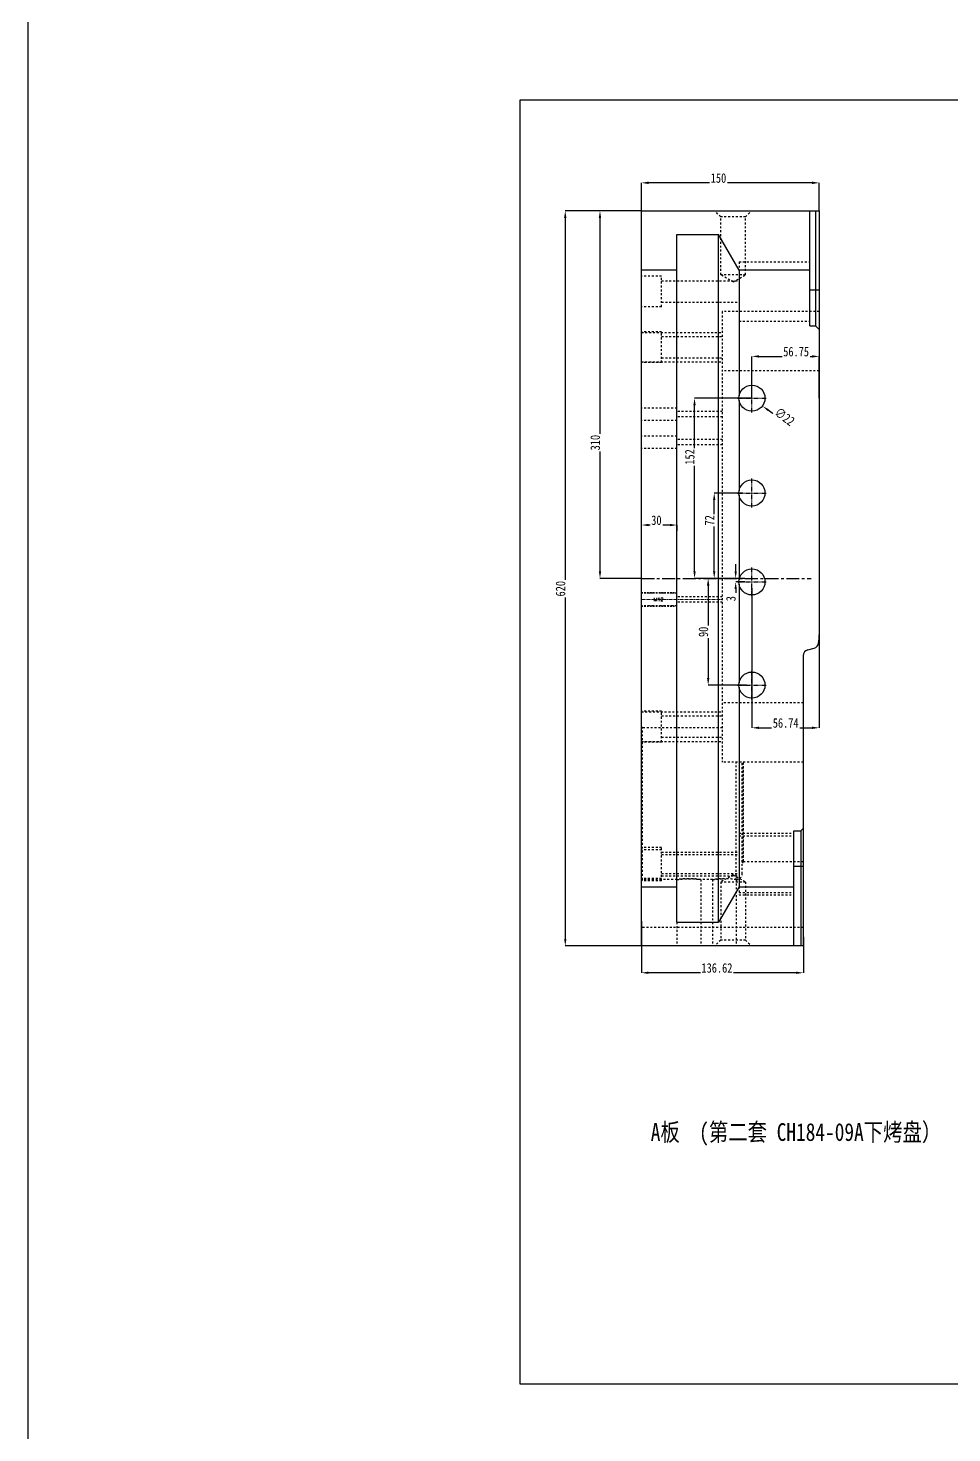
# Model space of a CAD drawing. Header units: millimetres. Extents: x 4797 to 6967, y -10922 to -3169.
# Drawn here: x 4797 to 5577, y -9185 to -8000 of the extents above; entities that cross this region are included whole.
import ezdxf
from ezdxf.enums import TextEntityAlignment as Align

# ---------------------------------------------------------------- set-up
doc = ezdxf.new("R2010")
doc.units = ezdxf.units.MM
doc.header["$LTSCALE"] = 16.335
doc.header["$PDMODE"] = 3
doc.header["$PDSIZE"] = 0.3125
doc.linetypes.add('CENTER', pattern=[0.6, 0.375, -0.075, 0.075, -0.075])
doc.linetypes.add('HIDDEN', pattern=[0.2, 0.1, -0.1])
doc.layers.get('0').update_dxf_attribs({"linetype": 'CONTINUOUS'})
doc.layers.get('Defpoints').update_dxf_attribs({"linetype": 'CONTINUOUS'})
doc.layers.add('DEFAULT_2', color=8, linetype='HIDDEN')
doc.layers.add('screw', color=33, linetype='CONTINUOUS', lineweight=13)
doc.styles.get("Standard").update_dxf_attribs({"font": 'txt', "width": 0.8})
doc.styles.add('TXT', font='txt.shx', dxfattribs={"bigfont": 'gbcbig.shx'})
doc.dimstyles.new('ISO-25', dxfattribs={"dimtxt": 8, "dimasz": 6, "dimexe": 0, "dimexo": 0, "dimgap": 0, "dimtad": 1, "dimdsep": 46, "dimtxsty": 'Standard', "dimcen": 0, "dimclrd": 4, "dimclre": 4, "dimclrt": 6, "dimazin": 0, "dimtfac": 1, "dimtofl": 0, "dimtmove": 0, "dimatfit": 3, "dimfxl": 0, "dimarcsym": 0})

# ---------------------------------------------------------------- blocks, each defined once
blk = doc.blocks.new('*D116')
at = {"color": 4, "lineweight": -2, "transparency": 16777216}
for p, q in [((5314.7, -8154.4), (5279.7, -8154.4)), ((5279.7, -8160.4), (5279.7, -8458.4)), ((5314.7, -8464.4), (5279.7, -8464.4))]:
    blk.add_line(p, q, dxfattribs=at)
at = {"color": 4, "transparency": 16777216}
for points in [[(5278.7, -8160.4), (5280.7, -8160.4), (5279.7, -8154.4)], [(5278.7, -8458.4), (5280.7, -8458.4), (5279.7, -8464.4)]]:
    blk.add_solid(points, dxfattribs=at)
at = {"layer": 'Defpoints', "color": 0, "transparency": 16777216}
for p in [(5314.7, -8154.4), (5279.7, -8464.4), (5314.7, -8464.4)]:
    blk.add_point(p, dxfattribs=at)
at = {"color": 6, "transparency": 16777216, "insert": (5275.7, -8349.9), "char_height": 8, "attachment_point": 5, "rotation": 90, "bg_fill": 3, "box_fill_scale": 1.1, "bg_fill_color": 256, "bg_fill_true_color": 13158600, "bg_fill_transparency": 0}
blk.add_mtext('310', dxfattribs=at)
blk = doc.blocks.new('*D117')
at = {"color": 4, "lineweight": -2, "transparency": 16777216}
for p, q in [((5314.7, -8154.4), (5250.4, -8154.4)), ((5250.4, -8160.4), (5250.4, -8768.4)), ((5314.6, -8774.4), (5250.4, -8774.4))]:
    blk.add_line(p, q, dxfattribs=at)
at = {"color": 4, "transparency": 16777216}
for points in [[(5249.4, -8160.4), (5251.4, -8160.4), (5250.4, -8154.4)], [(5249.4, -8768.4), (5251.4, -8768.4), (5250.4, -8774.4)]]:
    blk.add_solid(points, dxfattribs=at)
at = {"layer": 'Defpoints', "color": 0, "transparency": 16777216}
for p in [(5314.7, -8154.4), (5250.4, -8774.4), (5314.6, -8774.4)]:
    blk.add_point(p, dxfattribs=at)
at = {"color": 6, "transparency": 16777216, "insert": (5246.4, -8473.1), "char_height": 8, "attachment_point": 5, "rotation": 90, "bg_fill": 3, "box_fill_scale": 1.1, "bg_fill_color": 256, "bg_fill_true_color": 13158600, "bg_fill_transparency": 0}
blk.add_mtext('620', dxfattribs=at)
blk = doc.blocks.new('*D118')
at = {"color": 4, "lineweight": -2, "transparency": 16777216}
for p, q in [((5407.9, -8312.4), (5407.9, -8277.2)), ((5413.9, -8277.2), (5458.7, -8277.2)), ((5464.7, -8312.4), (5464.7, -8277.2))]:
    blk.add_line(p, q, dxfattribs=at)
at = {"color": 4, "transparency": 16777216}
for points in [[(5413.9, -8276.2), (5413.9, -8278.2), (5407.9, -8277.2)], [(5458.7, -8276.2), (5458.7, -8278.2), (5464.7, -8277.2)]]:
    blk.add_solid(points, dxfattribs=at)
at = {"layer": 'Defpoints', "color": 0, "transparency": 16777216}
for p in [(5464.7, -8277.2), (5407.9, -8312.4), (5464.7, -8312.4)]:
    blk.add_point(p, dxfattribs=at)
at = {"color": 6, "transparency": 16777216, "insert": (5445.2, -8273.2), "char_height": 8, "attachment_point": 5, "bg_fill": 3, "box_fill_scale": 1.1, "bg_fill_color": 256, "bg_fill_true_color": 13158600, "bg_fill_transparency": 0}
blk.add_mtext('56.75', dxfattribs=at)
blk = doc.blocks.new('*D119')
at = {"color": 4, "lineweight": -2, "transparency": 16777216}
for p, q in [((5407.9, -8472.6), (5407.9, -8590.4)), ((5464.7, -8477.6), (5464.7, -8590.4)), ((5413.9, -8590.4), (5458.7, -8590.4))]:
    blk.add_line(p, q, dxfattribs=at)
at = {"color": 4, "transparency": 16777216}
for points in [[(5413.9, -8589.4), (5413.9, -8591.4), (5407.9, -8590.4)], [(5458.7, -8589.4), (5458.7, -8591.4), (5464.7, -8590.4)]]:
    blk.add_solid(points, dxfattribs=at)
at = {"layer": 'Defpoints', "color": 0, "transparency": 16777216}
for p in [(5407.9, -8472.6), (5464.7, -8477.6), (5464.7, -8590.4)]:
    blk.add_point(p, dxfattribs=at)
at = {"color": 6, "transparency": 16777216, "insert": (5436.4, -8586.4), "char_height": 8, "attachment_point": 5, "bg_fill": 3, "box_fill_scale": 1.1, "bg_fill_color": 256, "bg_fill_true_color": 13158600, "bg_fill_transparency": 0}
blk.add_mtext('56.74', dxfattribs=at)
blk = doc.blocks.new('*D120')
at = {"color": 4, "lineweight": -2, "transparency": 16777216}
for p, q in [((5394.2, -8458.4), (5394.2, -8452.4)), ((5401.9, -8464.4), (5394.2, -8464.4)), ((5401.9, -8467.4), (5394.2, -8467.4)), ((5394.2, -8473.4), (5394.2, -8483.7))]:
    blk.add_line(p, q, dxfattribs=at)
at = {"color": 4, "transparency": 16777216}
for points in [[(5393.2, -8458.4), (5395.2, -8458.4), (5394.2, -8464.4)], [(5393.2, -8473.4), (5395.2, -8473.4), (5394.2, -8467.4)]]:
    blk.add_solid(points, dxfattribs=at)
at = {"layer": 'Defpoints', "color": 0, "transparency": 16777216}
for p in [(5394.2, -8464.4), (5401.9, -8464.4), (5401.9, -8467.4)]:
    blk.add_point(p, dxfattribs=at)
at = {"color": 6, "transparency": 16777216, "insert": (5390.2, -8481.5), "char_height": 8, "attachment_point": 5, "rotation": 90, "bg_fill": 3, "box_fill_scale": 1.1, "bg_fill_color": 256, "bg_fill_true_color": 13158600, "bg_fill_transparency": 0}
blk.add_mtext('3', dxfattribs=at)
blk = doc.blocks.new('*D121')
at = {"color": 4, "lineweight": -2, "transparency": 16777216}
for p, q in [((5401.9, -8464.4), (5371, -8464.4)), ((5371, -8470.4), (5371, -8548.4)), ((5403.4, -8554.4), (5371, -8554.4))]:
    blk.add_line(p, q, dxfattribs=at)
at = {"color": 4, "transparency": 16777216}
for points in [[(5370, -8470.4), (5372, -8470.4), (5371, -8464.4)], [(5370, -8548.4), (5372, -8548.4), (5371, -8554.4)]]:
    blk.add_solid(points, dxfattribs=at)
at = {"layer": 'Defpoints', "color": 0, "transparency": 16777216}
for p in [(5401.9, -8464.4), (5371, -8554.4), (5403.4, -8554.4)]:
    blk.add_point(p, dxfattribs=at)
at = {"color": 6, "transparency": 16777216, "insert": (5367, -8509.5), "char_height": 8, "attachment_point": 5, "rotation": 90, "bg_fill": 3, "box_fill_scale": 1.1, "bg_fill_color": 256, "bg_fill_true_color": 13158600, "bg_fill_transparency": 0}
blk.add_mtext('90', dxfattribs=at)
blk = doc.blocks.new('*D122')
at = {"color": 4, "lineweight": -2, "transparency": 16777216}
for p, q in [((5400.2, -8392.4), (5376.1, -8392.4)), ((5376.1, -8458.4), (5376.1, -8398.4)), ((5401.9, -8464.4), (5376.1, -8464.4))]:
    blk.add_line(p, q, dxfattribs=at)
at = {"color": 4, "transparency": 16777216}
for points in [[(5375.1, -8398.4), (5377.1, -8398.4), (5376.1, -8392.4)], [(5375.1, -8458.4), (5377.1, -8458.4), (5376.1, -8464.4)]]:
    blk.add_solid(points, dxfattribs=at)
at = {"layer": 'Defpoints', "color": 0, "transparency": 16777216}
for p in [(5376.1, -8392.4), (5400.2, -8392.4), (5401.9, -8464.4)]:
    blk.add_point(p, dxfattribs=at)
at = {"color": 6, "transparency": 16777216, "insert": (5372.1, -8415.4), "char_height": 8, "attachment_point": 5, "rotation": 90, "bg_fill": 3, "box_fill_scale": 1.1, "bg_fill_color": 256, "bg_fill_true_color": 13158600, "bg_fill_transparency": 0}
blk.add_mtext('72', dxfattribs=at)
blk = doc.blocks.new('*D123')
at = {"color": 4, "lineweight": -2, "transparency": 16777216}
for p, q in [((5407.9, -8312.4), (5359.5, -8312.4)), ((5359.5, -8458.4), (5359.5, -8318.4)), ((5401.9, -8464.4), (5359.5, -8464.4))]:
    blk.add_line(p, q, dxfattribs=at)
at = {"color": 4, "transparency": 16777216}
for points in [[(5358.5, -8318.4), (5360.5, -8318.4), (5359.5, -8312.4)], [(5358.5, -8458.4), (5360.5, -8458.4), (5359.5, -8464.4)]]:
    blk.add_solid(points, dxfattribs=at)
at = {"layer": 'Defpoints', "color": 0, "transparency": 16777216}
for p in [(5359.5, -8312.4), (5407.9, -8312.4), (5401.9, -8464.4)]:
    blk.add_point(p, dxfattribs=at)
at = {"color": 6, "transparency": 16777216, "insert": (5355.5, -8362), "char_height": 8, "attachment_point": 5, "rotation": 90, "bg_fill": 3, "box_fill_scale": 1.1, "bg_fill_color": 256, "bg_fill_true_color": 13158600, "bg_fill_transparency": 0}
blk.add_mtext('152', dxfattribs=at)
blk = doc.blocks.new('*D124')
at = {"color": 4, "lineweight": -2, "transparency": 16777216}
blk.add_line((5440.1, -8336.3), (5421.6, -8322.5), dxfattribs=at)
at = {"layer": 'Defpoints', "color": 0, "transparency": 16777216}
for p in [(5399.1, -8305.8), (5416.8, -8319)]:
    blk.add_point(p, dxfattribs=at)
at = {"color": 6, "transparency": 16777216, "insert": (5435.6, -8328), "char_height": 8, "attachment_point": 5, "rotation": 323.4199, "bg_fill": 3, "box_fill_scale": 1.1, "bg_fill_color": 256, "bg_fill_true_color": 13158600, "bg_fill_transparency": 0}
blk.add_mtext('∅22', dxfattribs=at)
at = {"color": 4, "transparency": 16777216}
blk.add_solid([(5422.2, -8321.7), (5421, -8323.3), (5416.8, -8319)], dxfattribs=at)
blk = doc.blocks.new('*D125')
at = {"color": 4, "lineweight": -2, "transparency": 16777216}
for p, q in [((5314.7, -8167.9), (5314.7, -8130.8)), ((5458.7, -8130.8), (5320.7, -8130.8)), ((5464.7, -8154.4), (5464.7, -8130.8))]:
    blk.add_line(p, q, dxfattribs=at)
at = {"color": 4, "transparency": 16777216}
for points in [[(5320.7, -8129.8), (5320.7, -8131.8), (5314.7, -8130.8)], [(5458.7, -8129.8), (5458.7, -8131.8), (5464.7, -8130.8)]]:
    blk.add_solid(points, dxfattribs=at)
at = {"layer": 'Defpoints', "color": 0, "transparency": 16777216}
for p in [(5314.7, -8130.8), (5464.7, -8154.4), (5314.7, -8167.9)]:
    blk.add_point(p, dxfattribs=at)
at = {"color": 6, "transparency": 16777216, "insert": (5379.7, -8126.8), "char_height": 8, "attachment_point": 5, "bg_fill": 3, "box_fill_scale": 1.1, "bg_fill_color": 256, "bg_fill_true_color": 13158600, "bg_fill_transparency": 0}
blk.add_mtext('150', dxfattribs=at)
blk = doc.blocks.new('*D132')
at = {"color": 4, "lineweight": -2, "transparency": 16777216}
for p, q in [((5314.7, -8423.4), (5314.7, -8419.4)), ((5338.7, -8419.4), (5320.7, -8419.4)), ((5344.7, -8424.4), (5344.7, -8419.4))]:
    blk.add_line(p, q, dxfattribs=at)
at = {"color": 4, "transparency": 16777216}
for points in [[(5320.7, -8418.4), (5320.7, -8420.4), (5314.7, -8419.4)], [(5338.7, -8418.4), (5338.7, -8420.4), (5344.7, -8419.4)]]:
    blk.add_solid(points, dxfattribs=at)
at = {"layer": 'Defpoints', "color": 0, "transparency": 16777216}
for p in [(5314.7, -8419.4), (5314.7, -8423.4), (5344.7, -8424.4)]:
    blk.add_point(p, dxfattribs=at)
at = {"color": 6, "transparency": 16777216, "insert": (5327.3, -8415.4), "char_height": 8, "attachment_point": 5, "bg_fill": 3, "box_fill_scale": 1.1, "bg_fill_color": 256, "bg_fill_true_color": 13158600, "bg_fill_transparency": 0}
blk.add_mtext('30', dxfattribs=at)
blk = doc.blocks.new('*D137')
at = {"color": 4, "lineweight": -2, "transparency": 16777216}
for p, q in [((5314.6, -8753.4), (5314.6, -8797)), ((5451.3, -8766.7), (5451.3, -8797)), ((5445.3, -8797), (5320.6, -8797))]:
    blk.add_line(p, q, dxfattribs=at)
at = {"color": 4, "transparency": 16777216}
for points in [[(5320.6, -8796), (5320.6, -8798), (5314.6, -8797)], [(5445.3, -8796), (5445.3, -8798), (5451.3, -8797)]]:
    blk.add_solid(points, dxfattribs=at)
at = {"layer": 'Defpoints', "color": 0, "transparency": 16777216}
for p in [(5314.6, -8753.4), (5451.3, -8766.7), (5314.6, -8797)]:
    blk.add_point(p, dxfattribs=at)
at = {"color": 6, "transparency": 16777216, "insert": (5378.4, -8793), "char_height": 8, "attachment_point": 5, "bg_fill": 3, "box_fill_scale": 1.1, "bg_fill_color": 256, "bg_fill_true_color": 13158600, "bg_fill_transparency": 0}
blk.add_mtext('136.62', dxfattribs=at)

msp = doc.modelspace()

# ---------------------------------------------------------------- linework, layer by layer
at = {"color": 7, "linetype": 'Continuous'}
for p, q in [((5314.644, -8774.395), (5314.685, -8154.395)), ((5314.685, -8154.395), (5464.685, -8154.395)), ((5456.678, -8251.395), (5456.685, -8154.395)), ((5461.691, -8154.395), (5461.684, -8251.396)), ((5464.685, -8154.395), (5464.661, -8511.92)), ((5344.667, -8754.395), (5344.667, -8174.395)), ((5344.667, -8174.395), (5379.757, -8174.395)), ((5379.757, -8754.395), (5379.757, -8174.395)), ((5397.078, -8204.395), (5379.757, -8174.395)), ((5344.667, -8204.395), (5314.681, -8204.395)), ((5397.078, -8204.395), (5397.078, -8310.542)), ((5456.681, -8204.395), (5397.078, -8204.395)), ((5464.68, -8221.396), (5456.68, -8221.395)), ((5456.678, -8251.395), (5461.684, -8251.396)), ((5464.678, -8254.39), (5461.684, -8251.396)), ((5397.078, -8314.248), (5397.078, -8390.542)), ((5397.078, -8394.248), (5397.078, -8465.542)), ((5397.078, -8469.248), (5397.078, -8552.542)), ((5451.267, -8529.518), (5451.267, -8774.395)), ((5454.973, -8524.689), (5460.546, -8523.195)), ((5397.078, -8556.248), (5397.078, -8724.395)), ((5443.267, -8677.395), (5449.267, -8677.395)), ((5443.267, -8774.395), (5443.267, -8677.395)), ((5449.267, -8677.395), (5451.267, -8675.395)), ((5449.267, -8677.395), (5449.267, -8774.395)), ((5451.267, -8707.395), (5443.267, -8707.395)), ((5314.647, -8724.395), (5344.667, -8724.395)), ((5397.078, -8724.395), (5379.757, -8754.395)), ((5397.078, -8724.395), (5443.267, -8724.395)), ((5344.667, -8754.395), (5379.757, -8754.395)), ((5451.267, -8774.395), (5314.644, -8774.395))]:
    msp.add_line(p, q, dxfattribs=at)
at = {"color": 1, "linetype": 'CENTER', "ltscale": 0.684175}
for p, q in [((5407.921, -8404.495), (5407.921, -8380.295)), ((5395.821, -8392.395), (5420.021, -8392.395)), ((5407.921, -8479.495), (5407.921, -8455.295)), ((5395.821, -8467.395), (5420.021, -8467.395)), ((5407.921, -8566.495), (5407.921, -8542.295)), ((5395.821, -8554.395), (5420.021, -8554.395))]:
    msp.add_line(p, q, dxfattribs=at)
at = {"color": 1, "linetype": 'CENTER', "ltscale": 1.782726}
msp.add_line((5314.664, -8464.395), (5457.976, -8464.395), dxfattribs=at)
msp.add_lwpolyline([(5212.378, -8060.844), (6362.76, -8060.844), (6362.76, -9144.009), (5212.378, -9144.009)], close=True)
at = {"color": 7, "linetype": 'Continuous'}
for centre in [(5407.921, -8312.395), (5407.921, -8392.395), (5407.921, -8467.395), (5407.921, -8554.395)]:
    msp.add_circle(centre, 11, dxfattribs=at)
for centre, radius, start, end in [((5408.67, -8511.917), 55.992, 352.734472, 359.996255), ((5456.267, -8529.518), 5, 105, 180), ((5459.252, -8518.365), 5, 285, 352.734472)]:
    msp.add_arc(centre, radius, start, end, dxfattribs=at)
at = {"layer": 'DEFAULT_2', "color": 8, "linetype": 'HIDDEN'}
for p, q in [((5381.567, -8159.396), (5376.566, -8154.395)), ((5381.567, -8208.334), (5381.567, -8159.396)), ((5402.567, -8159.396), (5381.567, -8159.396)), ((5402.567, -8159.396), (5407.568, -8154.395)), ((5402.567, -8208.334), (5402.567, -8159.396)), ((5397.082, -8197.391), (5397.078, -8204.395)), ((5397.082, -8197.391), (5456.682, -8197.394)), ((5331.681, -8209.386), (5314.681, -8209.385)), ((5331.679, -8235.382), (5331.681, -8209.391)), ((5392.067, -8214.396), (5381.567, -8208.334)), ((5402.567, -8208.334), (5381.567, -8208.334)), ((5392.067, -8214.396), (5402.567, -8208.334)), ((5331.681, -8213.386), (5397.081, -8213.391)), ((5331.68, -8231.386), (5397.08, -8231.391)), ((5331.679, -8235.386), (5314.679, -8235.385)), ((5382.921, -8239.39), (5382.921, -8619.39)), ((5464.679, -8239.395), (5382.921, -8239.39)), ((5331.667, -8256.395), (5314.678, -8256.395)), ((5314.678, -8256.895), (5382.921, -8256.895)), ((5331.667, -8282.39), (5331.667, -8256.4)), ((5397.079, -8247.391), (5456.679, -8247.394)), ((5331.667, -8260.395), (5382.921, -8260.395)), ((5331.667, -8278.395), (5382.921, -8278.395)), ((5314.676, -8281.895), (5382.921, -8281.895)), ((5331.667, -8282.395), (5314.676, -8282.395)), ((5464.676, -8289.395), (5382.921, -8289.39)), ((5344.674, -8320.72), (5314.674, -8320.718)), ((5382.921, -8328.218), (5344.673, -8328.218)), ((5382.921, -8323.718), (5344.674, -8323.718)), ((5344.673, -8331.22), (5314.673, -8331.218)), ((5344.672, -8344.337), (5314.672, -8344.335)), ((5382.921, -8347.339), (5344.672, -8347.337)), ((5382.921, -8351.839), (5344.672, -8351.837)), ((5344.672, -8354.837), (5314.672, -8354.835)), ((5344.664, -8476.997), (5314.664, -8476.995)), ((5344.664, -8476.997), (5314.664, -8476.995)), ((5382.921, -8479.999), (5344.663, -8479.997)), ((5344.663, -8487.497), (5314.663, -8487.495)), ((5344.663, -8487.497), (5314.663, -8487.495)), ((5382.921, -8484.499), (5344.663, -8484.497)), ((5331.667, -8576.395), (5314.657, -8576.395)), ((5314.657, -8576.895), (5382.921, -8576.895)), ((5331.667, -8602.39), (5331.667, -8576.4)), ((5451.267, -8569.394), (5382.921, -8569.39)), ((5315.662, -8590.345), (5314.656, -8589.339)), ((5331.667, -8580.395), (5382.921, -8580.395)), ((5315.654, -8718.445), (5315.662, -8590.345)), ((5382.921, -8590.349), (5315.662, -8590.345)), ((5331.667, -8598.395), (5382.921, -8598.395)), ((5314.655, -8601.895), (5382.921, -8601.895)), ((5331.667, -8602.395), (5314.655, -8602.395)), ((5451.267, -8619.394), (5382.921, -8619.39)), ((5394.648, -8718.444), (5394.654, -8619.39)), ((5399.648, -8713.448), (5399.654, -8619.391)), ((5400.656, -8703.425), (5400.66, -8619.391)), ((5400.659, -8619.391), (5400.656, -8703.425)), ((5397.05, -8679.391), (5443.267, -8679.394)), ((5397.05, -8681.391), (5443.267, -8681.394)), ((5331.65, -8691.386), (5314.65, -8691.385)), ((5331.65, -8693.386), (5314.65, -8693.385)), ((5331.648, -8719.382), (5331.65, -8691.391)), ((5331.649, -8695.386), (5397.049, -8695.391)), ((5331.649, -8697.386), (5397.049, -8697.391)), ((5400.656, -8703.425), (5399.649, -8704.432)), ((5451.267, -8703.425), (5400.656, -8703.425)), ((5331.648, -8717.386), (5314.648, -8717.385)), ((5315.654, -8718.445), (5314.648, -8719.451)), ((5331.648, -8719.386), (5314.648, -8719.385)), ((5344.685, -8718.447), (5315.654, -8718.445)), ((5331.648, -8713.386), (5397.048, -8713.391)), ((5331.648, -8715.386), (5397.048, -8715.391)), ((5374.685, -8718.449), (5364.685, -8718.448)), ((5364.685, -8718.448), (5364.685, -8774.395)), ((5374.685, -8718.449), (5374.685, -8774.395)), ((5392.067, -8714.396), (5381.567, -8720.458)), ((5392.067, -8714.396), (5402.567, -8720.458)), ((5394.648, -8718.444), (5394.685, -8718.45)), ((5394.685, -8718.45), (5394.685, -8774.395)), ((5402.567, -8720.458), (5381.567, -8720.458)), ((5381.567, -8720.458), (5381.567, -8769.396)), ((5397.078, -8724.395), (5397.047, -8731.391)), ((5397.047, -8729.391), (5443.267, -8729.394)), ((5397.047, -8731.391), (5443.267, -8731.394)), ((5402.567, -8720.458), (5402.567, -8769.396)), ((5344.667, -8754.395), (5344.685, -8774.395)), ((5451.267, -8758.895), (5314.645, -8758.895)), ((5381.567, -8769.396), (5376.568, -8774.395)), ((5402.567, -8769.396), (5381.567, -8769.396)), ((5402.567, -8769.396), (5407.566, -8774.395))]:
    msp.add_line(p, q, dxfattribs=at)
for centre, radius, start, end in [((5384.65, -8782.101), 64.437, 81.073662, 89.968722), ((5394.648, -8713.45), 5, 270.418771, 359.996255)]:
    msp.add_arc(centre, radius, start, end, dxfattribs=at)
for points, knots in [([(5354.685, -8717.662), (5354.034, -8717.662), (5352.756, -8717.682), (5350.903, -8717.766), (5349.196, -8717.893), (5347.898, -8718.021), (5346.98, -8718.128), (5346.398, -8718.201), (5345.895, -8718.269), (5345.477, -8718.328), (5345.183, -8718.371), (5344.993, -8718.4), (5344.885, -8718.415), (5344.802, -8718.43), (5344.74, -8718.436), (5344.707, -8718.447), (5344.688, -8718.444), (5344.685, -8718.447)], [0, 0, 0, 0, 0.19442434, 0.38174457, 0.55424135, 0.70563806, 0.77164037, 0.83027088, 0.88093877, 0.9231719, 0.95650412, 0.969702, 0.98054994, 0.98902586, 0.9951076, 0.99877304, 1, 1, 1, 1]), ([(5344.685, -8718.447), (5344.701, -8718.447), (5344.765, -8718.43), (5344.909, -8718.415), (5345.147, -8718.375), (5345.477, -8718.328), (5345.895, -8718.268), (5346.617, -8718.172), (5347.703, -8718.041), (5349.197, -8717.893), (5350.903, -8717.766), (5352.756, -8717.682), (5354.034, -8717.662), (5354.685, -8717.662)], [0, 0, 0, 0, 0.00489411, 0.01945365, 0.04350229, 0.07683865, 0.11907593, 0.16974649, 0.29437769, 0.44577125, 0.6182636, 0.80557937, 1, 1, 1, 1]), ([(5364.685, -8718.448), (5364.685, -8718.444), (5364.658, -8718.45), (5364.632, -8718.436), (5364.566, -8718.431), (5364.485, -8718.416), (5364.376, -8718.401), (5364.187, -8718.372), (5363.892, -8718.329), (5363.474, -8718.27), (5362.971, -8718.202), (5362.389, -8718.129), (5361.472, -8718.022), (5360.173, -8717.893), (5358.466, -8717.767), (5356.613, -8717.682), (5355.335, -8717.662), (5354.685, -8717.662)], [0, 0, 0, 0, 0.0012266, 0.00489166, 0.01097315, 0.01944906, 0.03029739, 0.04349617, 0.07683173, 0.1190687, 0.16973923, 0.22837012, 0.29437214, 0.44576653, 0.61826012, 0.80557747, 1, 1, 1, 1]), ([(5354.685, -8717.662), (5355.335, -8717.662), (5356.613, -8717.682), (5358.466, -8717.767), (5360.173, -8717.893), (5361.667, -8718.042), (5362.752, -8718.173), (5363.474, -8718.27), (5363.892, -8718.329), (5364.222, -8718.376), (5364.46, -8718.416), (5364.605, -8718.431), (5364.668, -8718.449), (5364.685, -8718.448)], [0, 0, 0, 0, 0.19442009, 0.38173655, 0.55423073, 0.70562655, 0.83025887, 0.88092781, 0.92316238, 0.95649642, 0.98054459, 0.99510495, 1, 1, 1, 1]), ([(5384.685, -8717.664), (5384.034, -8717.664), (5382.756, -8717.684), (5380.903, -8717.768), (5379.196, -8717.895), (5377.898, -8718.023), (5376.98, -8718.13), (5376.398, -8718.203), (5375.895, -8718.27), (5375.477, -8718.33), (5375.183, -8718.373), (5374.993, -8718.402), (5374.885, -8718.417), (5374.802, -8718.432), (5374.74, -8718.438), (5374.707, -8718.449), (5374.688, -8718.446), (5374.685, -8718.449)], [0, 0, 0, 0, 0.19442434, 0.38174457, 0.55424136, 0.70563806, 0.77164037, 0.83027088, 0.88093877, 0.9231719, 0.95650412, 0.969702, 0.98054994, 0.98902586, 0.9951076, 0.99877304, 1, 1, 1, 1]), ([(5374.685, -8718.449), (5374.701, -8718.449), (5374.765, -8718.432), (5374.909, -8718.417), (5375.147, -8718.377), (5375.477, -8718.33), (5375.895, -8718.27), (5376.617, -8718.174), (5377.703, -8718.043), (5379.197, -8717.895), (5380.903, -8717.768), (5382.756, -8717.684), (5384.034, -8717.664), (5384.685, -8717.664)], [0, 0, 0, 0, 0.00489411, 0.01945365, 0.04350229, 0.07683865, 0.11907593, 0.16974649, 0.29437769, 0.44577125, 0.6182636, 0.80557936, 1, 1, 1, 1]), ([(5394.648, -8718.444), (5394.318, -8718.393), (5391.022, -8717.905), (5387.683, -8717.664), (5384.685, -8717.664)], [0, 0, 0, 0, 0.10024015, 1, 1, 1, 1])]:
    msp.add_open_spline(points, degree=3, knots=knots, dxfattribs=at)

# ---------------------------------------------------------------- texts
at = {"insert": (5322.513, -8923.822), "char_height": 15, "width": 299.01925, "attachment_point": 1}
msp.add_mtext('{\\fSimSun|b0|i0|c134|p2;A板  (第二套 CH184-09A下烤盘）}', dxfattribs=at)
at = {"layer": 'screw', "color": 6, "linetype": 'HIDDEN', "ltscale": 0.746373, "style": 'TXT'}
msp.add_text('M12', height=3, rotation=359.996255, dxfattribs=at).set_placement((5329.123, -8482.246), align=Align.MIDDLE)

# ---------------------------------------------------------------- next in the draw order: dimensions: what is measured, and where the dimension line sits
for base, p1, p2, picture, middle in [((5279.728, -8464.395), (5314.685, -8154.395), (5314.685, -8464.395), '*D116', (5279.728, -8349.903)), ((5394.194, -8464.395), (5401.902, -8467.395), (5401.902, -8464.395), '*D120', (5394.194, -8481.528))]:
    dim = msp.add_linear_dim(base=base, p1=p1, p2=p2, angle=90, dimstyle='ISO-25', override={"dimfxl": 1.25})
    dim.commit()
    dim.dimension.update_dxf_attribs({"geometry": picture, "text_midpoint": middle, "dimtype": 160})
for base, p1, p2, picture, middle in [((5464.674, -8277.154), (5407.921, -8312.395), (5464.674, -8312.399), '*D118', (5445.249, -8277.154)), ((5464.664, -8590.438), (5407.921, -8472.564), (5464.664, -8477.615), '*D119', (5436.437, -8590.438))]:
    dim = msp.add_linear_dim(base=base, p1=p1, p2=p2, dimstyle='ISO-25', override={"dimfxl": 1.25})
    dim.commit()
    dim.dimension.update_dxf_attribs({"geometry": picture, "text_midpoint": middle, "dimtype": 160})

# ---------------------------------------------------------------- next in the draw order: linework, layer by layer
at = {"color": 1, "linetype": 'CENTER', "ltscale": 0.684175}
for p, q in [((5407.921, -8324.495), (5407.921, -8300.295)), ((5395.821, -8312.395), (5420.021, -8312.395))]:
    msp.add_line(p, q, dxfattribs=at)

# ---------------------------------------------------------------- next in the draw order: dimensions: what is measured, and where the dimension line sits
for base, p1, p2, picture, middle in [((5250.428, -8774.395), (5314.685, -8154.395), (5314.644, -8774.395), '*D117', (5250.428, -8473.101)), ((5371.017, -8554.395), (5401.902, -8464.395), (5403.438, -8554.395), '*D121', (5371.017, -8509.458))]:
    dim = msp.add_linear_dim(base=base, p1=p1, p2=p2, angle=90, dimstyle='ISO-25', override={"dimfxl": 1.25})
    dim.commit()
    dim.dimension.update_dxf_attribs({"geometry": picture, "text_midpoint": middle, "dimtype": 160})

# ---------------------------------------------------------------- next in the draw order: linework, layer by layer
at = {"layer": 'screw', "color": 1, "linetype": 'CENTER', "ltscale": 0.466483}
msp.add_line((5314.663, -8482.245), (5382.921, -8482.249), dxfattribs=at)
at = {"layer": 'screw', "color": 92, "linetype": 'HIDDEN', "ltscale": 0.746373}
for p, q in [((5314.664, -8476.245), (5344.663, -8476.247)), ((5314.663, -8488.245), (5344.663, -8488.247))]:
    msp.add_line(p, q, dxfattribs=at)
at = {"layer": 'screw', "color": 8, "linetype": 'HIDDEN', "ltscale": 0.746373}
for p, q in [((5314.664, -8476.995), (5344.663, -8476.997)), ((5314.663, -8487.495), (5344.663, -8487.497))]:
    msp.add_line(p, q, dxfattribs=at)

# ---------------------------------------------------------------- next in the draw order: dimensions: what is measured, and where the dimension line sits
for base, p1, p2, picture, middle in [((5314.684, -8130.815), (5464.685, -8154.395), (5314.684, -8167.909), '*D125', (5379.715, -8130.815)), ((5314.646, -8796.958), (5451.267, -8766.712), (5314.646, -8753.375), '*D137', (5378.422, -8796.958))]:
    dim = msp.add_linear_dim(base=base, p1=p1, p2=p2, dimstyle='ISO-25', override={"dimfxl": 1.25})
    dim.commit()
    dim.dimension.update_dxf_attribs({"geometry": picture, "text_midpoint": middle, "dimtype": 160})
dim = msp.add_linear_dim(base=(5376.138, -8392.395), p1=(5401.902, -8464.395), p2=(5400.21, -8392.395), angle=90, dimstyle='ISO-25', override={"dimfxl": 1.25})
dim.commit()
dim.dimension.update_dxf_attribs({"geometry": '*D122', "text_midpoint": (5376.138, -8415.449), "dimtype": 160})

# ---------------------------------------------------------------- next in the draw order: dimensions: what is measured, and where the dimension line sits
dim = msp.add_linear_dim(base=(5359.548, -8312.395), p1=(5401.902, -8464.395), p2=(5407.921, -8312.395), angle=90, dimstyle='ISO-25', override={"dimfxl": 1.25})
dim.commit()
dim.dimension.update_dxf_attribs({"geometry": '*D123', "text_midpoint": (5359.548, -8362.049), "dimtype": 160})

# ---------------------------------------------------------------- next in the draw order: dimensions: what is measured, and where the dimension line sits
dim = msp.add_diameter_dim_2p(p1=(5399.087, -8305.84), p2=(5416.754, -8318.951), dimstyle='ISO-25', override={"dimfxl": 1.25})
dim.commit()
dim.dimension.update_dxf_attribs({"geometry": '*D124', "text_midpoint": (5435.626, -8327.975)})
dim = msp.add_linear_dim(base=(5314.667, -8419.414), p1=(5344.667, -8424.381), p2=(5314.667, -8423.439), dimstyle='ISO-25', override={"dimfxl": 1.25})
dim.commit()
dim.dimension.update_dxf_attribs({"geometry": '*D132', "text_midpoint": (5327.301, -8419.414), "dimtype": 160})

# ---------------------------------------------------------------- next in the draw order: linework, layer by layer
msp.add_lwpolyline([(4797.07, -3168.686), (6967.359, -3168.686), (6967.359, -10921.762), (4797.07, -10921.762)], close=True)

doc.saveas('drawing.dxf')
